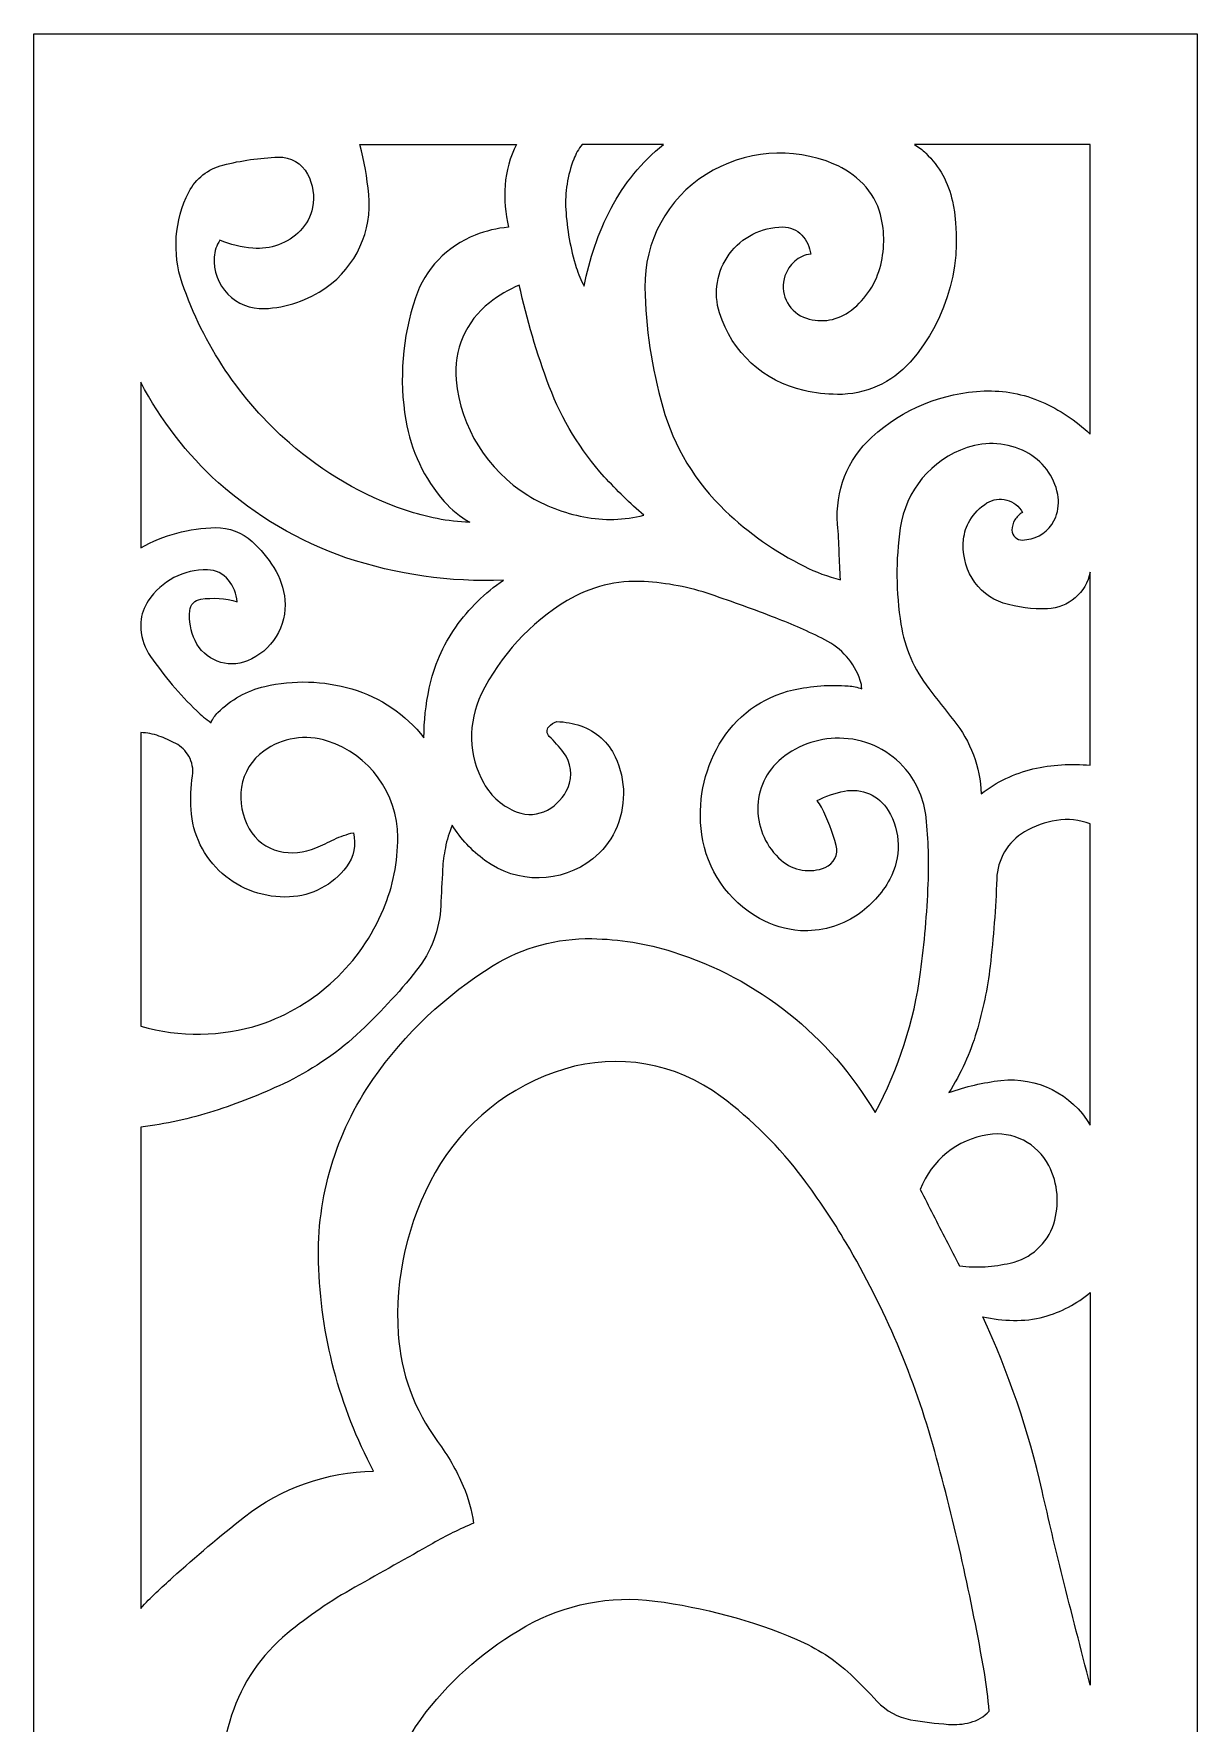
# Model space of a CAD drawing. Header units: centimetres. Extents: x 13.7 to 19.8, y -9 to 9.
# Drawn here: x 13.7 to 19.78, y 0.18 to 9 of the extents above; entities that cross this region are included whole.
import ezdxf

# ---------------------------------------------------------------- set-up
doc = ezdxf.new("R2010")
doc.units = ezdxf.units.CM
doc.header["$MEASUREMENT"] = 0
doc.layers.add('layer 1', color=7, linetype='Continuous')

msp = doc.modelspace()

# ---------------------------------------------------------------- linework, layer by layer
at = {"layer": 'layer 1', "color": 250}
for points, knots in [([(19.77558, 9.00077), (19.77558, 9.00077), (13.70278, 9.00077), (13.70278, 9.00077), (13.70278, 9.00077), (13.70278, 9.00077), (13.70278, -9.00022), (13.70278, -9.00022), (13.70278, -9.00022), (13.70278, -9.00022), (19.77558, -9.00022), (19.77558, -9.00022), (19.77558, -9.00022), (19.77558, -9.00022), (19.77558, 9.00077), (19.77558, 9.00077)], [0, 0, 0, 0, 0.2, 0.2, 0.2, 0.2, 0.4, 0.4, 0.4, 0.4, 0.6, 0.6, 0.6, 0.6, 1, 1, 1, 1]), ([(15.40551, 8.42254), (15.42757, 8.33697), (15.44289, 8.24979), (15.45146, 8.16179), (15.45146, 8.16179), (15.46984, 7.97155), (15.38475, 7.78597), (15.22881, 7.6756), (15.22881, 7.6756), (15.13412, 7.60857), (15.02202, 7.57048), (14.90613, 7.56598), (14.90613, 7.56598), (14.8347, 7.5632), (14.76554, 7.59072), (14.71565, 7.64177), (14.71565, 7.64177), (14.66581, 7.69295), (14.63998, 7.76318), (14.64461, 7.83444), (14.64461, 7.83444), (14.64576, 7.85013), (14.64873, 7.86576), (14.65354, 7.88088), (14.65354, 7.88088), (14.65828, 7.89589), (14.66526, 7.9102), (14.67422, 7.92324), (14.67422, 7.92324), (14.72887, 7.90028), (14.78668, 7.88591), (14.84578, 7.88081), (14.84578, 7.88081), (14.93799, 7.87283), (15.02884, 7.90645), (15.09361, 7.97253), (15.09361, 7.97253), (15.12619, 8.00586), (15.14837, 8.0478), (15.15744, 8.09344), (15.15744, 8.09344), (15.1693, 8.15299), (15.16035, 8.21473), (15.13203, 8.26846), (15.13203, 8.26846), (15.10222, 8.3249), (15.04269, 8.35933), (14.97882, 8.35671), (14.97882, 8.35671), (14.88146, 8.35303), (14.78466, 8.3392), (14.69005, 8.31549), (14.69005, 8.31549), (14.61302, 8.29624), (14.54814, 8.24466), (14.51199, 8.17401), (14.51199, 8.17401), (14.43676, 8.02691), (14.42433, 7.85565), (14.47763, 7.69923), (14.47763, 7.69923), (14.5877, 7.37678), (14.78035, 7.08903), (15.03677, 6.86466), (15.03677, 6.86466), (15.21441, 6.70909), (15.42054, 6.58964), (15.64376, 6.51274), (15.64376, 6.51274), (15.69778, 6.49504), (15.75284, 6.4806), (15.80865, 6.46953), (15.80865, 6.46953), (15.86449, 6.45844), (15.92114, 6.4523), (15.97808, 6.45114), (15.97808, 6.45114), (15.92802, 6.47899), (15.8831, 6.51519), (15.84547, 6.55825), (15.84547, 6.55825), (15.74028, 6.67843), (15.67065, 6.82551), (15.64436, 6.98303), (15.64436, 6.98303), (15.6087, 7.19705), (15.62606, 7.41658), (15.69496, 7.62232), (15.69496, 7.62232), (15.74525, 7.77249), (15.85975, 7.89262), (16.00734, 7.95015), (16.00734, 7.95015), (16.06275, 7.97177), (16.12112, 7.98533), (16.18038, 7.99066), (16.18038, 7.99066), (16.16397, 8.06266), (16.1582, 8.1367), (16.16316, 8.21043), (16.16316, 8.21043), (16.16809, 8.28457), (16.1885, 8.35679), (16.22305, 8.42254), (16.22305, 8.42254), (16.22305, 8.42254), (15.40553, 8.42254), (15.40553, 8.42254), (15.40553, 8.42254), (15.40553, 8.42254), (15.40551, 8.42254), (15.40551, 8.42254)], [0, 0, 0, 0, 0.0344828, 0.0344828, 0.0344828, 0.0344828, 0.0689655, 0.0689655, 0.0689655, 0.0689655, 0.1034483, 0.1034483, 0.1034483, 0.1034483, 0.137931, 0.137931, 0.137931, 0.137931, 0.1724138, 0.1724138, 0.1724138, 0.1724138, 0.2068966, 0.2068966, 0.2068966, 0.2068966, 0.2413793, 0.2413793, 0.2413793, 0.2413793, 0.2758621, 0.2758621, 0.2758621, 0.2758621, 0.3103448, 0.3103448, 0.3103448, 0.3103448, 0.3448276, 0.3448276, 0.3448276, 0.3448276, 0.3793103, 0.3793103, 0.3793103, 0.3793103, 0.4137931, 0.4137931, 0.4137931, 0.4137931, 0.4482759, 0.4482759, 0.4482759, 0.4482759, 0.4827586, 0.4827586, 0.4827586, 0.4827586, 0.5172414, 0.5172414, 0.5172414, 0.5172414, 0.5517241, 0.5517241, 0.5517241, 0.5517241, 0.5862069, 0.5862069, 0.5862069, 0.5862069, 0.6206897, 0.6206897, 0.6206897, 0.6206897, 0.6551724, 0.6551724, 0.6551724, 0.6551724, 0.6896552, 0.6896552, 0.6896552, 0.6896552, 0.7241379, 0.7241379, 0.7241379, 0.7241379, 0.7586207, 0.7586207, 0.7586207, 0.7586207, 0.7931034, 0.7931034, 0.7931034, 0.7931034, 0.8275862, 0.8275862, 0.8275862, 0.8275862, 0.862069, 0.862069, 0.862069, 0.862069, 0.8965517, 0.8965517, 0.8965517, 0.8965517, 0.9310345, 0.9310345, 0.9310345, 0.9310345, 1, 1, 1, 1]), ([(16.56434, 8.42254), (16.56434, 8.42254), (16.98898, 8.42254), (16.98898, 8.42254), (16.98898, 8.42254), (16.87608, 8.33145), (16.78306, 8.21813), (16.71586, 8.08958), (16.71586, 8.08958), (16.64893, 7.96163), (16.60183, 7.82434), (16.57617, 7.68227), (16.57617, 7.68227), (16.55912, 7.71373), (16.54521, 7.7468), (16.53446, 7.78096), (16.53446, 7.78096), (16.50386, 7.8789), (16.48549, 7.98033), (16.4797, 8.08278), (16.4797, 8.08278), (16.47467, 8.1724), (16.48874, 8.26202), (16.52098, 8.34573), (16.52098, 8.34573), (16.53154, 8.37337), (16.54611, 8.39928), (16.56434, 8.42254)], [0, 0, 0, 0, 0.125, 0.125, 0.125, 0.125, 0.25, 0.25, 0.25, 0.25, 0.375, 0.375, 0.375, 0.375, 0.5, 0.5, 0.5, 0.5, 0.625, 0.625, 0.625, 0.625, 0.75, 0.75, 0.75, 0.75, 1, 1, 1, 1]), ([(19.21731, 6.91105), (19.14282, 6.98143), (19.05683, 7.03834), (18.96302, 7.07942), (18.96302, 7.07942), (18.86868, 7.12069), (18.76631, 7.13998), (18.66345, 7.13593), (18.66345, 7.13593), (18.44579, 7.12725), (18.23837, 7.04207), (18.07747, 6.89526), (18.07747, 6.89526), (17.95054, 6.77949), (17.88439, 6.61153), (17.89854, 6.4402), (17.89854, 6.4402), (17.9025, 6.392), (17.90529, 6.34369), (17.90669, 6.29538), (17.90669, 6.29538), (17.90829, 6.24714), (17.91059, 6.19883), (17.9138, 6.15054), (17.9138, 6.15054), (17.84789, 6.16646), (17.78399, 6.18999), (17.72352, 6.22049), (17.72352, 6.22049), (17.57268, 6.29646), (17.43379, 6.39435), (17.31162, 6.51092), (17.31162, 6.51092), (17.15648, 6.65878), (17.04384, 6.84574), (16.98554, 7.05191), (16.98554, 7.05191), (16.92794, 7.25538), (16.89687, 7.46548), (16.89305, 7.67684), (16.89305, 7.67684), (16.88871, 7.91555), (17.00972, 8.13924), (17.21165, 8.26643), (17.21165, 8.26643), (17.41204, 8.39249), (17.66157, 8.41266), (17.8796, 8.32075), (17.8796, 8.32075), (17.9363, 8.29583), (17.9879, 8.26056), (18.03147, 8.21672), (18.03147, 8.21672), (18.07554, 8.1724), (18.10706, 8.11711), (18.12252, 8.05664), (18.12252, 8.05664), (18.14617, 7.96442), (18.14483, 7.86759), (18.11877, 7.77611), (18.11877, 7.77611), (18.09233, 7.6835), (18.03489, 7.60277), (17.956, 7.54757), (17.956, 7.54757), (17.88716, 7.4994), (17.79846, 7.48958), (17.7208, 7.52159), (17.7208, 7.52159), (17.63631, 7.55623), (17.59372, 7.6511), (17.62362, 7.73732), (17.62362, 7.73732), (17.63416, 7.76637), (17.65164, 7.79253), (17.67456, 7.81322), (17.67456, 7.81322), (17.69762, 7.83424), (17.72686, 7.8473), (17.75792, 7.85065), (17.75792, 7.85065), (17.75359, 7.88771), (17.73745, 7.92233), (17.71184, 7.94937), (17.71184, 7.94937), (17.68576, 7.97682), (17.6496, 7.99238), (17.61173, 7.99231), (17.61173, 7.99231), (17.50167, 7.992), (17.39836, 7.93941), (17.33336, 7.85053), (17.33336, 7.85053), (17.2684, 7.7619), (17.24923, 7.64826), (17.28208, 7.54324), (17.28208, 7.54324), (17.34597, 7.33892), (17.51411, 7.18439), (17.72319, 7.13818), (17.72319, 7.13818), (17.78042, 7.12548), (17.83879, 7.11866), (17.89742, 7.11791), (17.89742, 7.11791), (18.04245, 7.11596), (18.181, 7.17749), (18.27676, 7.28632), (18.27676, 7.28632), (18.47877, 7.51603), (18.56066, 7.82721), (18.49783, 8.12659), (18.49783, 8.12659), (18.4777, 8.22217), (18.42946, 8.30949), (18.35915, 8.37727), (18.35915, 8.37727), (18.34109, 8.39467), (18.32101, 8.40983), (18.29938, 8.42254), (18.29938, 8.42254), (18.29938, 8.42254), (19.21731, 8.42254), (19.21731, 8.42254), (19.21731, 8.42254), (19.21731, 8.42254), (19.21731, 6.91105), (19.21731, 6.91105)], [0, 0, 0, 0, 0.030303, 0.030303, 0.030303, 0.030303, 0.0606061, 0.0606061, 0.0606061, 0.0606061, 0.0909091, 0.0909091, 0.0909091, 0.0909091, 0.1212121, 0.1212121, 0.1212121, 0.1212121, 0.1515152, 0.1515152, 0.1515152, 0.1515152, 0.1818182, 0.1818182, 0.1818182, 0.1818182, 0.2121212, 0.2121212, 0.2121212, 0.2121212, 0.2424242, 0.2424242, 0.2424242, 0.2424242, 0.2727273, 0.2727273, 0.2727273, 0.2727273, 0.3030303, 0.3030303, 0.3030303, 0.3030303, 0.3333333, 0.3333333, 0.3333333, 0.3333333, 0.3636364, 0.3636364, 0.3636364, 0.3636364, 0.3939394, 0.3939394, 0.3939394, 0.3939394, 0.4242424, 0.4242424, 0.4242424, 0.4242424, 0.4545455, 0.4545455, 0.4545455, 0.4545455, 0.4848485, 0.4848485, 0.4848485, 0.4848485, 0.5151515, 0.5151515, 0.5151515, 0.5151515, 0.5454545, 0.5454545, 0.5454545, 0.5454545, 0.5757576, 0.5757576, 0.5757576, 0.5757576, 0.6060606, 0.6060606, 0.6060606, 0.6060606, 0.6363636, 0.6363636, 0.6363636, 0.6363636, 0.6666667, 0.6666667, 0.6666667, 0.6666667, 0.6969697, 0.6969697, 0.6969697, 0.6969697, 0.7272727, 0.7272727, 0.7272727, 0.7272727, 0.7575758, 0.7575758, 0.7575758, 0.7575758, 0.7878788, 0.7878788, 0.7878788, 0.7878788, 0.8181818, 0.8181818, 0.8181818, 0.8181818, 0.8484848, 0.8484848, 0.8484848, 0.8484848, 0.8787879, 0.8787879, 0.8787879, 0.8787879, 0.9090909, 0.9090909, 0.9090909, 0.9090909, 0.9393939, 0.9393939, 0.9393939, 0.9393939, 1, 1, 1, 1]), ([(16.23667, 7.68859), (16.27593, 7.50867), (16.32831, 7.33188), (16.39345, 7.15959), (16.39345, 7.15959), (16.45904, 6.98603), (16.55646, 6.82627), (16.6807, 6.68845), (16.6807, 6.68845), (16.74526, 6.61701), (16.81433, 6.54968), (16.88756, 6.48714), (16.88756, 6.48714), (16.78488, 6.46139), (16.67774, 6.45844), (16.57376, 6.47857), (16.57376, 6.47857), (16.47019, 6.49861), (16.37098, 6.53688), (16.2809, 6.59163), (16.2809, 6.59163), (16.06901, 6.7227), (15.93069, 6.94577), (15.9072, 7.19381), (15.9072, 7.19381), (15.89257, 7.34894), (15.95819, 7.501), (16.08098, 7.59683), (16.08098, 7.59683), (16.12869, 7.63404), (16.18103, 7.66493), (16.23667, 7.68859), (16.23667, 7.68859), (16.23667, 7.68859), (16.23667, 7.68859), (16.23667, 7.68859)], [0, 0, 0, 0, 0.1, 0.1, 0.1, 0.1, 0.2, 0.2, 0.2, 0.2, 0.3, 0.3, 0.3, 0.3, 0.4, 0.4, 0.4, 0.4, 0.5, 0.5, 0.5, 0.5, 0.6, 0.6, 0.6, 0.6, 0.7, 0.7, 0.7, 0.7, 0.8, 0.8, 0.8, 0.8, 1, 1, 1, 1]), ([(14.26114, 7.1812), (14.36422, 6.98373), (14.50158, 6.80608), (14.66686, 6.65667), (14.66686, 6.65667), (14.86077, 6.48359), (15.08691, 6.35057), (15.33239, 6.26523), (15.33239, 6.26523), (15.59705, 6.17664), (15.87551, 6.13683), (16.15441, 6.14777), (16.15441, 6.14777), (16.05737, 6.08207), (15.97313, 5.99926), (15.90587, 5.90328), (15.90587, 5.90328), (15.83845, 5.8072), (15.79114, 5.69852), (15.7668, 5.58362), (15.7668, 5.58362), (15.74879, 5.49881), (15.73963, 5.41244), (15.73951, 5.32578), (15.73951, 5.32578), (15.64338, 5.44773), (15.51181, 5.53669), (15.36293, 5.58034), (15.36293, 5.58034), (15.21507, 5.62367), (15.0586, 5.6282), (14.90845, 5.5934), (14.90845, 5.5934), (14.81568, 5.57191), (14.73088, 5.52461), (14.66387, 5.457), (14.66387, 5.457), (14.64871, 5.44166), (14.63648, 5.42379), (14.62777, 5.40405), (14.62777, 5.40405), (14.60139, 5.42268), (14.57648, 5.4432), (14.55331, 5.46565), (14.55331, 5.46565), (14.46393, 5.5524), (14.38325, 5.6476), (14.31228, 5.74984), (14.31228, 5.74984), (14.28312, 5.79179), (14.26554, 5.8406), (14.26114, 5.89147), (14.26114, 5.89147), (14.26114, 5.89147), (14.26114, 5.92856), (14.26114, 5.92856), (14.26114, 5.92856), (14.26476, 5.96857), (14.27826, 6.00712), (14.30041, 6.04061), (14.30041, 6.04061), (14.36857, 6.14416), (14.48551, 6.20527), (14.60944, 6.20221), (14.60944, 6.20221), (14.65196, 6.20114), (14.69189, 6.18148), (14.71859, 6.14848), (14.71859, 6.14848), (14.74465, 6.11627), (14.76049, 6.07702), (14.76414, 6.0357), (14.76414, 6.0357), (14.70243, 6.05349), (14.63764, 6.05797), (14.57406, 6.0488), (14.57406, 6.0488), (14.54352, 6.04437), (14.51988, 6.01972), (14.51703, 5.98891), (14.51703, 5.98891), (14.51188, 5.93522), (14.52145, 5.88122), (14.54462, 5.83253), (14.54462, 5.83253), (14.59327, 5.73029), (14.71298, 5.68381), (14.81781, 5.7267), (14.81781, 5.7267), (14.87992, 5.75204), (14.93251, 5.79649), (14.9679, 5.85359), (14.9679, 5.85359), (15.00339, 5.91071), (15.01926, 5.97783), (15.01334, 6.04474), (15.01334, 6.04474), (15.008, 6.10476), (14.98836, 6.16253), (14.95614, 6.21344), (14.95614, 6.21344), (14.92426, 6.26381), (14.8858, 6.30968), (14.84189, 6.34992), (14.84189, 6.34992), (14.79001, 6.39737), (14.72212, 6.4233), (14.65179, 6.42239), (14.65179, 6.42239), (14.51471, 6.42065), (14.38037, 6.38431), (14.26114, 6.31658), (14.26114, 6.31658), (14.26114, 6.31658), (14.26114, 7.18114), (14.26114, 7.18114), (14.26114, 7.18114), (14.26114, 7.18114), (14.26114, 7.1812), (14.26114, 7.1812)], [0, 0, 0, 0, 0.0322581, 0.0322581, 0.0322581, 0.0322581, 0.0645161, 0.0645161, 0.0645161, 0.0645161, 0.0967742, 0.0967742, 0.0967742, 0.0967742, 0.1290323, 0.1290323, 0.1290323, 0.1290323, 0.1612903, 0.1612903, 0.1612903, 0.1612903, 0.1935484, 0.1935484, 0.1935484, 0.1935484, 0.2258065, 0.2258065, 0.2258065, 0.2258065, 0.2580645, 0.2580645, 0.2580645, 0.2580645, 0.2903226, 0.2903226, 0.2903226, 0.2903226, 0.3225806, 0.3225806, 0.3225806, 0.3225806, 0.3548387, 0.3548387, 0.3548387, 0.3548387, 0.3870968, 0.3870968, 0.3870968, 0.3870968, 0.4193548, 0.4193548, 0.4193548, 0.4193548, 0.4516129, 0.4516129, 0.4516129, 0.4516129, 0.483871, 0.483871, 0.483871, 0.483871, 0.516129, 0.516129, 0.516129, 0.516129, 0.5483871, 0.5483871, 0.5483871, 0.5483871, 0.5806452, 0.5806452, 0.5806452, 0.5806452, 0.6129032, 0.6129032, 0.6129032, 0.6129032, 0.6451613, 0.6451613, 0.6451613, 0.6451613, 0.6774194, 0.6774194, 0.6774194, 0.6774194, 0.7096774, 0.7096774, 0.7096774, 0.7096774, 0.7419355, 0.7419355, 0.7419355, 0.7419355, 0.7741935, 0.7741935, 0.7741935, 0.7741935, 0.8064516, 0.8064516, 0.8064516, 0.8064516, 0.8387097, 0.8387097, 0.8387097, 0.8387097, 0.8709677, 0.8709677, 0.8709677, 0.8709677, 0.9032258, 0.9032258, 0.9032258, 0.9032258, 0.9354839, 0.9354839, 0.9354839, 0.9354839, 1, 1, 1, 1]), ([(19.21731, 6.1898), (19.21731, 6.1898), (19.21731, 5.18165), (19.21731, 5.18165), (19.21731, 5.18165), (19.11719, 5.19172), (19.0162, 5.18515), (18.91839, 5.16226), (18.91839, 5.16226), (18.81997, 5.13922), (18.72779, 5.09521), (18.64801, 5.03311), (18.64801, 5.03311), (18.64242, 5.17278), (18.59241, 5.30691), (18.50515, 5.41611), (18.50515, 5.41611), (18.46098, 5.47138), (18.41734, 5.52689), (18.37405, 5.58285), (18.37405, 5.58285), (18.29846, 5.68048), (18.24857, 5.79558), (18.22925, 5.91759), (18.22925, 5.91759), (18.20268, 6.08405), (18.20138, 6.25374), (18.22538, 6.42065), (18.22538, 6.42065), (18.25337, 6.61523), (18.38863, 6.7776), (18.57492, 6.84058), (18.57492, 6.84058), (18.67578, 6.8746), (18.7862, 6.86643), (18.8811, 6.81793), (18.8811, 6.81793), (18.96767, 6.77357), (19.02915, 6.69168), (19.04733, 6.5961), (19.04733, 6.5961), (19.05493, 6.5564), (19.0513, 6.51535), (19.03701, 6.47748), (19.03701, 6.47748), (19.01517, 6.42128), (18.96728, 6.37916), (18.90878, 6.36452), (18.90878, 6.36452), (18.89383, 6.36081), (18.8786, 6.35856), (18.86324, 6.35765), (18.86324, 6.35765), (18.84911, 6.35698), (18.8352, 6.36209), (18.82483, 6.37189), (18.82483, 6.37189), (18.81454, 6.38166), (18.80862, 6.39534), (18.80859, 6.40951), (18.80859, 6.40951), (18.80856, 6.42833), (18.8139, 6.44682), (18.82403, 6.46269), (18.82403, 6.46269), (18.83402, 6.47846), (18.84727, 6.49184), (18.86296, 6.50197), (18.86296, 6.50197), (18.84583, 6.53388), (18.81626, 6.55736), (18.78129, 6.56662), (18.78129, 6.56662), (18.7462, 6.57595), (18.70904, 6.57047), (18.67831, 6.55122), (18.67831, 6.55122), (18.6414, 6.5282), (18.61048, 6.49653), (18.58825, 6.45919), (18.58825, 6.45919), (18.57056, 6.42948), (18.55958, 6.39629), (18.55599, 6.36187), (18.55599, 6.36187), (18.54859, 6.29107), (18.56407, 6.21984), (18.60025, 6.15847), (18.60025, 6.15847), (18.63665, 6.09662), (18.69472, 6.05048), (18.76324, 6.02891), (18.76324, 6.02891), (18.83765, 6.00557), (18.91558, 5.99534), (18.99349, 5.99874), (18.99349, 5.99874), (19.10315, 6.00365), (19.19534, 6.08232), (19.21731, 6.18982), (19.21731, 6.18982), (19.21731, 6.18982), (19.21731, 6.1898), (19.21731, 6.1898)], [0, 0, 0, 0, 0.037037, 0.037037, 0.037037, 0.037037, 0.0740741, 0.0740741, 0.0740741, 0.0740741, 0.1111111, 0.1111111, 0.1111111, 0.1111111, 0.1481481, 0.1481481, 0.1481481, 0.1481481, 0.1851852, 0.1851852, 0.1851852, 0.1851852, 0.2222222, 0.2222222, 0.2222222, 0.2222222, 0.2592593, 0.2592593, 0.2592593, 0.2592593, 0.2962963, 0.2962963, 0.2962963, 0.2962963, 0.3333333, 0.3333333, 0.3333333, 0.3333333, 0.3703704, 0.3703704, 0.3703704, 0.3703704, 0.4074074, 0.4074074, 0.4074074, 0.4074074, 0.4444444, 0.4444444, 0.4444444, 0.4444444, 0.4814815, 0.4814815, 0.4814815, 0.4814815, 0.5185185, 0.5185185, 0.5185185, 0.5185185, 0.5555556, 0.5555556, 0.5555556, 0.5555556, 0.5925926, 0.5925926, 0.5925926, 0.5925926, 0.6296296, 0.6296296, 0.6296296, 0.6296296, 0.6666667, 0.6666667, 0.6666667, 0.6666667, 0.7037037, 0.7037037, 0.7037037, 0.7037037, 0.7407407, 0.7407407, 0.7407407, 0.7407407, 0.7777778, 0.7777778, 0.7777778, 0.7777778, 0.8148148, 0.8148148, 0.8148148, 0.8148148, 0.8518519, 0.8518519, 0.8518519, 0.8518519, 0.8888889, 0.8888889, 0.8888889, 0.8888889, 0.9259259, 0.9259259, 0.9259259, 0.9259259, 1, 1, 1, 1]), ([(14.26114, 0.77961), (14.26114, 0.77961), (14.26114, 3.29252), (14.26114, 3.29252), (14.26114, 3.29252), (14.39062, 3.30829), (14.5184, 3.33623), (14.64265, 3.37594), (14.64265, 3.37594), (14.76673, 3.4158), (14.88815, 3.46352), (15.00613, 3.51899), (15.00613, 3.51899), (15.14565, 3.58447), (15.27439, 3.67081), (15.38797, 3.77501), (15.38797, 3.77501), (15.50109, 3.87876), (15.60589, 3.99133), (15.70129, 4.11161), (15.70129, 4.11161), (15.77737, 4.20759), (15.82141, 4.32503), (15.82713, 4.4474), (15.82713, 4.4474), (15.83008, 4.51109), (15.83326, 4.57479), (15.83667, 4.63844), (15.83667, 4.63844), (15.83871, 4.67622), (15.84347, 4.7139), (15.85099, 4.75112), (15.85099, 4.75112), (15.85924, 4.79139), (15.87117, 4.83093), (15.88664, 4.86903), (15.88664, 4.86903), (15.93172, 4.79789), (15.9895, 4.7356), (16.05716, 4.68517), (16.05716, 4.68517), (16.22538, 4.55994), (16.4565, 4.5632), (16.62097, 4.69338), (16.62097, 4.69338), (16.6705, 4.73259), (16.71028, 4.7826), (16.73727, 4.83966), (16.73727, 4.83966), (16.79496, 4.96193), (16.79529, 5.10331), (16.73794, 5.22571), (16.73794, 5.22571), (16.70233, 5.30179), (16.63745, 5.36007), (16.55807, 5.38746), (16.55807, 5.38746), (16.51792, 5.40125), (16.47589, 5.40872), (16.43347, 5.40959), (16.43347, 5.40959), (16.41683, 5.40513), (16.40196, 5.39581), (16.39086, 5.38272), (16.39086, 5.38272), (16.37827, 5.36791), (16.37926, 5.34594), (16.3933, 5.3324), (16.3933, 5.3324), (16.42016, 5.30646), (16.44499, 5.27855), (16.46762, 5.24893), (16.46762, 5.24893), (16.50771, 5.19635), (16.51676, 5.12624), (16.49133, 5.06518), (16.49133, 5.06518), (16.46977, 5.01527), (16.43213, 4.97397), (16.38428, 4.94814), (16.38428, 4.94814), (16.33561, 4.92163), (16.27781, 4.91772), (16.22607, 4.93723), (16.22607, 4.93723), (16.15207, 4.9653), (16.09023, 5.01843), (16.05161, 5.0875), (16.05161, 5.0875), (15.9714, 5.23101), (15.96668, 5.40487), (16.03867, 5.55265), (16.03867, 5.55265), (16.13755, 5.75543), (16.29331, 5.92524), (16.48674, 6.04138), (16.48674, 6.04138), (16.60759, 6.11399), (16.74756, 6.14857), (16.8883, 6.14075), (16.8883, 6.14075), (17.0077, 6.1341), (17.12554, 6.1112), (17.23868, 6.07281), (17.23868, 6.07281), (17.35131, 6.03459), (17.46325, 5.99399), (17.57421, 5.95118), (17.57421, 5.95118), (17.66192, 5.91726), (17.74796, 5.87931), (17.83204, 5.83716), (17.83204, 5.83716), (17.9193, 5.79352), (17.98581, 5.71708), (18.01712, 5.62462), (18.01712, 5.62462), (18.02177, 5.61071), (18.02428, 5.59607), (18.02438, 5.58131), (18.02438, 5.58131), (18.00185, 5.58924), (17.97832, 5.5942), (17.95447, 5.59607), (17.95447, 5.59607), (17.8584, 5.60352), (17.76168, 5.59653), (17.66763, 5.57537), (17.66763, 5.57537), (17.50481, 5.5388), (17.36479, 5.43602), (17.28105, 5.29173), (17.28105, 5.29173), (17.19849, 5.14956), (17.16628, 4.98379), (17.18946, 4.8211), (17.18946, 4.8211), (17.2159, 4.63579), (17.327, 4.47357), (17.49025, 4.38203), (17.49025, 4.38203), (17.55595, 4.34515), (17.6289, 4.32339), (17.70404, 4.3181), (17.70404, 4.3181), (17.80892, 4.31214), (17.91284, 4.34069), (17.99999, 4.39941), (17.99999, 4.39941), (18.07123, 4.44739), (18.12977, 4.51173), (18.17091, 4.58706), (18.17091, 4.58706), (18.23223, 4.69968), (18.22927, 4.83621), (18.16283, 4.94589), (18.16283, 4.94589), (18.11534, 5.02437), (18.02391, 5.06454), (17.93403, 5.04639), (17.93403, 5.04639), (17.88439, 5.03636), (17.83636, 5.01981), (17.79107, 4.99725), (17.79107, 4.99725), (17.79988, 4.98684), (17.80753, 4.97546), (17.81387, 4.96334), (17.81387, 4.96334), (17.84714, 4.89984), (17.8731, 4.83272), (17.89106, 4.76332), (17.89106, 4.76332), (17.90342, 4.71609), (17.87881, 4.66679), (17.83353, 4.64816), (17.83353, 4.64816), (17.75627, 4.61631), (17.66753, 4.63087), (17.60449, 4.68588), (17.60449, 4.68588), (17.52752, 4.75291), (17.48289, 4.84966), (17.48176, 4.95177), (17.48176, 4.95177), (17.48069, 5.05445), (17.52631, 5.15213), (17.60579, 5.21707), (17.60579, 5.21707), (17.69692, 5.29151), (17.81288, 5.32909), (17.9304, 5.32229), (17.9304, 5.32229), (18.0564, 5.31492), (18.1739, 5.25609), (18.25541, 5.15978), (18.25541, 5.15978), (18.31467, 5.08817), (18.35134, 5.0006), (18.36094, 4.90816), (18.36094, 4.90816), (18.37285, 4.79317), (18.37634, 4.67745), (18.37151, 4.56191), (18.37151, 4.56191), (18.36511, 4.40786), (18.35168, 4.2542), (18.33145, 4.10133), (18.33145, 4.10133), (18.29754, 3.84459), (18.21704, 3.59602), (18.094, 3.36811), (18.094, 3.36811), (17.85811, 3.76935), (17.48188, 4.06863), (17.03782, 4.20804), (17.03782, 4.20804), (16.90083, 4.25101), (16.75849, 4.27407), (16.61495, 4.27646), (16.61495, 4.27646), (16.43385, 4.27949), (16.25575, 4.23082), (16.10145, 4.13594), (16.10145, 4.13594), (15.85312, 3.9833), (15.63928, 3.78091), (15.47317, 3.54149), (15.47317, 3.54149), (15.27898, 3.2616), (15.17939, 2.92717), (15.18893, 2.58663), (15.18893, 2.58663), (15.19963, 2.20551), (15.298, 1.83224), (15.47654, 1.49538), (15.47654, 1.49538), (15.23199, 1.49223), (14.99543, 1.40891), (14.803, 1.25813), (14.803, 1.25813), (14.67378, 1.1568), (14.54831, 1.05097), (14.42672, 0.94071), (14.42672, 0.94071), (14.39825, 0.91482), (14.36988, 0.88867), (14.3418, 0.86235), (14.3418, 0.86235), (14.31365, 0.83605), (14.28676, 0.80843), (14.26114, 0.77961)], [0, 0, 0, 0, 0.015625, 0.015625, 0.015625, 0.015625, 0.03125, 0.03125, 0.03125, 0.03125, 0.046875, 0.046875, 0.046875, 0.046875, 0.0625, 0.0625, 0.0625, 0.0625, 0.078125, 0.078125, 0.078125, 0.078125, 0.09375, 0.09375, 0.09375, 0.09375, 0.109375, 0.109375, 0.109375, 0.109375, 0.125, 0.125, 0.125, 0.125, 0.140625, 0.140625, 0.140625, 0.140625, 0.15625, 0.15625, 0.15625, 0.15625, 0.171875, 0.171875, 0.171875, 0.171875, 0.1875, 0.1875, 0.1875, 0.1875, 0.203125, 0.203125, 0.203125, 0.203125, 0.21875, 0.21875, 0.21875, 0.21875, 0.234375, 0.234375, 0.234375, 0.234375, 0.25, 0.25, 0.25, 0.25, 0.265625, 0.265625, 0.265625, 0.265625, 0.28125, 0.28125, 0.28125, 0.28125, 0.296875, 0.296875, 0.296875, 0.296875, 0.3125, 0.3125, 0.3125, 0.3125, 0.328125, 0.328125, 0.328125, 0.328125, 0.34375, 0.34375, 0.34375, 0.34375, 0.359375, 0.359375, 0.359375, 0.359375, 0.375, 0.375, 0.375, 0.375, 0.390625, 0.390625, 0.390625, 0.390625, 0.40625, 0.40625, 0.40625, 0.40625, 0.421875, 0.421875, 0.421875, 0.421875, 0.4375, 0.4375, 0.4375, 0.4375, 0.453125, 0.453125, 0.453125, 0.453125, 0.46875, 0.46875, 0.46875, 0.46875, 0.484375, 0.484375, 0.484375, 0.484375, 0.5, 0.5, 0.5, 0.5, 0.515625, 0.515625, 0.515625, 0.515625, 0.53125, 0.53125, 0.53125, 0.53125, 0.546875, 0.546875, 0.546875, 0.546875, 0.5625, 0.5625, 0.5625, 0.5625, 0.578125, 0.578125, 0.578125, 0.578125, 0.59375, 0.59375, 0.59375, 0.59375, 0.609375, 0.609375, 0.609375, 0.609375, 0.625, 0.625, 0.625, 0.625, 0.640625, 0.640625, 0.640625, 0.640625, 0.65625, 0.65625, 0.65625, 0.65625, 0.671875, 0.671875, 0.671875, 0.671875, 0.6875, 0.6875, 0.6875, 0.6875, 0.703125, 0.703125, 0.703125, 0.703125, 0.71875, 0.71875, 0.71875, 0.71875, 0.734375, 0.734375, 0.734375, 0.734375, 0.75, 0.75, 0.75, 0.75, 0.765625, 0.765625, 0.765625, 0.765625, 0.78125, 0.78125, 0.78125, 0.78125, 0.796875, 0.796875, 0.796875, 0.796875, 0.8125, 0.8125, 0.8125, 0.8125, 0.828125, 0.828125, 0.828125, 0.828125, 0.84375, 0.84375, 0.84375, 0.84375, 0.859375, 0.859375, 0.859375, 0.859375, 0.875, 0.875, 0.875, 0.875, 0.890625, 0.890625, 0.890625, 0.890625, 0.90625, 0.90625, 0.90625, 0.90625, 0.921875, 0.921875, 0.921875, 0.921875, 0.9375, 0.9375, 0.9375, 0.9375, 0.953125, 0.953125, 0.953125, 0.953125, 0.96875, 0.96875, 0.96875, 0.96875, 1, 1, 1, 1]), ([(14.26114, 3.81875), (14.26114, 3.81875), (14.26114, 5.35238), (14.26114, 5.35238), (14.26114, 5.35238), (14.29338, 5.35168), (14.32533, 5.34557), (14.3556, 5.3345), (14.3556, 5.3345), (14.38561, 5.32342), (14.41503, 5.31035), (14.44333, 5.29537), (14.44333, 5.29537), (14.47219, 5.28008), (14.49603, 5.25696), (14.51219, 5.22866), (14.51219, 5.22866), (14.52962, 5.19776), (14.53635, 5.16188), (14.5313, 5.12673), (14.5313, 5.12673), (14.52299, 5.06824), (14.52052, 5.00908), (14.52392, 4.9501), (14.52392, 4.9501), (14.53126, 4.82151), (14.58999, 4.70136), (14.68691, 4.61657), (14.68691, 4.61657), (14.78363, 4.53216), (14.90907, 4.48824), (15.03731, 4.49414), (15.03731, 4.49414), (15.15487, 4.49956), (15.26391, 4.55703), (15.33476, 4.65105), (15.33476, 4.65105), (15.37323, 4.70211), (15.38665, 4.76767), (15.37123, 4.82975), (15.37123, 4.82975), (15.33669, 4.82178), (15.30313, 4.81008), (15.27123, 4.79484), (15.27123, 4.79484), (15.23933, 4.77965), (15.20728, 4.76483), (15.17505, 4.75059), (15.17505, 4.75059), (15.1144, 4.72372), (15.04658, 4.71766), (14.98227, 4.73329), (14.98227, 4.73329), (14.91691, 4.74923), (14.86099, 4.79119), (14.82751, 4.84951), (14.82751, 4.84951), (14.78965, 4.9153), (14.7754, 4.99208), (14.78706, 5.06709), (14.78706, 5.06709), (14.79882, 5.14286), (14.84051, 5.21087), (14.90286, 5.25566), (14.90286, 5.25566), (14.99909, 5.32522), (15.12279, 5.34467), (15.23582, 5.30827), (15.23582, 5.30827), (15.45398, 5.23807), (15.60213, 5.03498), (15.60269, 4.80576), (15.60269, 4.80576), (15.60288, 4.67705), (15.57763, 4.54947), (15.52812, 4.43068), (15.52812, 4.43068), (15.41011, 4.14655), (15.17528, 3.92689), (14.88402, 3.82789), (14.88402, 3.82789), (14.68174, 3.76441), (14.46522, 3.76122), (14.26114, 3.81875), (14.26114, 3.81875), (14.26114, 3.81875), (14.26114, 3.81875), (14.26114, 3.81875)], [0, 0, 0, 0, 0.0434783, 0.0434783, 0.0434783, 0.0434783, 0.0869565, 0.0869565, 0.0869565, 0.0869565, 0.1304348, 0.1304348, 0.1304348, 0.1304348, 0.173913, 0.173913, 0.173913, 0.173913, 0.2173913, 0.2173913, 0.2173913, 0.2173913, 0.2608696, 0.2608696, 0.2608696, 0.2608696, 0.3043478, 0.3043478, 0.3043478, 0.3043478, 0.3478261, 0.3478261, 0.3478261, 0.3478261, 0.3913043, 0.3913043, 0.3913043, 0.3913043, 0.4347826, 0.4347826, 0.4347826, 0.4347826, 0.4782609, 0.4782609, 0.4782609, 0.4782609, 0.5217391, 0.5217391, 0.5217391, 0.5217391, 0.5652174, 0.5652174, 0.5652174, 0.5652174, 0.6086957, 0.6086957, 0.6086957, 0.6086957, 0.6521739, 0.6521739, 0.6521739, 0.6521739, 0.6956522, 0.6956522, 0.6956522, 0.6956522, 0.7391304, 0.7391304, 0.7391304, 0.7391304, 0.7826087, 0.7826087, 0.7826087, 0.7826087, 0.826087, 0.826087, 0.826087, 0.826087, 0.8695652, 0.8695652, 0.8695652, 0.8695652, 0.9130435, 0.9130435, 0.9130435, 0.9130435, 1, 1, 1, 1]), ([(19.21731, 4.87536), (19.21731, 4.87536), (19.21731, 3.30348), (19.21731, 3.30348), (19.21731, 3.30348), (19.12111, 3.466), (18.9389, 3.55698), (18.7513, 3.536), (18.7513, 3.536), (18.65842, 3.52564), (18.56718, 3.50434), (18.47938, 3.47254), (18.47938, 3.47254), (18.54183, 3.57133), (18.59051, 3.67827), (18.62382, 3.79033), (18.62382, 3.79033), (18.65708, 3.90206), (18.6808, 4.01639), (18.69453, 4.13218), (18.69453, 4.13218), (18.71247, 4.28361), (18.72404, 4.43581), (18.72892, 4.58821), (18.72892, 4.58821), (18.73224, 4.68966), (18.78723, 4.78236), (18.87463, 4.83388), (18.87463, 4.83388), (18.92585, 4.86415), (18.98239, 4.88447), (19.04115, 4.89395), (19.04115, 4.89395), (19.10048, 4.90346), (19.16124, 4.89706), (19.21731, 4.87536), (19.21731, 4.87536), (19.21731, 4.87536), (19.21731, 4.87536), (19.21731, 4.87536)], [0, 0, 0, 0, 0.0909091, 0.0909091, 0.0909091, 0.0909091, 0.1818182, 0.1818182, 0.1818182, 0.1818182, 0.2727273, 0.2727273, 0.2727273, 0.2727273, 0.3636364, 0.3636364, 0.3636364, 0.3636364, 0.4545455, 0.4545455, 0.4545455, 0.4545455, 0.5454545, 0.5454545, 0.5454545, 0.5454545, 0.6363636, 0.6363636, 0.6363636, 0.6363636, 0.7272727, 0.7272727, 0.7272727, 0.7272727, 0.8181818, 0.8181818, 0.8181818, 0.8181818, 1, 1, 1, 1]), ([(15.74822, -1.35206), (15.66314, -1.33401), (15.5806, -1.30587), (15.50214, -1.26842), (15.50214, -1.26842), (15.30021, -1.17191), (15.11766, -1.0392), (14.96355, -0.87697), (14.96355, -0.87697), (14.74807, -0.65013), (14.64448, -0.3389), (14.68078, -0.0281), (14.68078, -0.0281), (14.69073, 0.05691), (14.70904, 0.14074), (14.73548, 0.2222), (14.73548, 0.2222), (14.78969, 0.38893), (14.89033, 0.53684), (15.0256, 0.64845), (15.0256, 0.64845), (15.13594, 0.73941), (15.25421, 0.82038), (15.37903, 0.89033), (15.37903, 0.89033), (15.51468, 0.96636), (15.65013, 1.04269), (15.7855, 1.11935), (15.7855, 1.11935), (15.8546, 1.1585), (15.92579, 1.19392), (15.99873, 1.22532), (15.99873, 1.22532), (15.98869, 1.29172), (15.97041, 1.35647), (15.94442, 1.41831), (15.94442, 1.41831), (15.90909, 1.50085), (15.86422, 1.57899), (15.81065, 1.65104), (15.81065, 1.65104), (15.68941, 1.81419), (15.61805, 2.00891), (15.60506, 2.2117), (15.60506, 2.2117), (15.58624, 2.50541), (15.65324, 2.7984), (15.79788, 3.05472), (15.79788, 3.05472), (15.94463, 3.31507), (16.18647, 3.50895), (16.47252, 3.59565), (16.47252, 3.59565), (16.75197, 3.68046), (17.05538, 3.62733), (17.28939, 3.45258), (17.28939, 3.45258), (17.45213, 3.33119), (17.59646, 3.18706), (17.71829, 3.0246), (17.71829, 3.0246), (17.79917, 2.91667), (17.87414, 2.80438), (17.94291, 2.68829), (17.94291, 2.68829), (18.14466, 2.34743), (18.30025, 1.98118), (18.40555, 1.5994), (18.40555, 1.5994), (18.51045, 1.21903), (18.59699, 0.8338), (18.66478, 0.44504), (18.66478, 0.44504), (18.67643, 0.37824), (18.68459, 0.31084), (18.68923, 0.24316), (18.68923, 0.24316), (18.66301, 0.21442), (18.62893, 0.19394), (18.59118, 0.18426), (18.59118, 0.18426), (18.55405, 0.17468), (18.51554, 0.17134), (18.47726, 0.17421), (18.47726, 0.17421), (18.41111, 0.17919), (18.34522, 0.18739), (18.27982, 0.19873), (18.27982, 0.19873), (18.21276, 0.21042), (18.15137, 0.24401), (18.1052, 0.29411), (18.1052, 0.29411), (18.06088, 0.34237), (18.01482, 0.38893), (17.96724, 0.43387), (17.96724, 0.43387), (17.88492, 0.5114), (17.78955, 0.5736), (17.68554, 0.61759), (17.68554, 0.61759), (17.44885, 0.71768), (17.19971, 0.78517), (16.94484, 0.81825), (16.94484, 0.81825), (16.71201, 0.8484), (16.47562, 0.80227), (16.2713, 0.68652), (16.2713, 0.68652), (16.07028, 0.5727), (15.89357, 0.42073), (15.75103, 0.23889), (15.75103, 0.23889), (15.59244, 0.0366), (15.52195, -0.2207), (15.55534, -0.47549), (15.55534, -0.47549), (15.58592, -0.70895), (15.63032, -0.94048), (15.6885, -1.16872), (15.6885, -1.16872), (15.70435, -1.23101), (15.72431, -1.29228), (15.74822, -1.35206), (15.74822, -1.35206), (15.74822, -1.35206), (15.74822, -1.35206), (15.74822, -1.35206)], [0, 0, 0, 0, 0.030303, 0.030303, 0.030303, 0.030303, 0.0606061, 0.0606061, 0.0606061, 0.0606061, 0.0909091, 0.0909091, 0.0909091, 0.0909091, 0.1212121, 0.1212121, 0.1212121, 0.1212121, 0.1515152, 0.1515152, 0.1515152, 0.1515152, 0.1818182, 0.1818182, 0.1818182, 0.1818182, 0.2121212, 0.2121212, 0.2121212, 0.2121212, 0.2424242, 0.2424242, 0.2424242, 0.2424242, 0.2727273, 0.2727273, 0.2727273, 0.2727273, 0.3030303, 0.3030303, 0.3030303, 0.3030303, 0.3333333, 0.3333333, 0.3333333, 0.3333333, 0.3636364, 0.3636364, 0.3636364, 0.3636364, 0.3939394, 0.3939394, 0.3939394, 0.3939394, 0.4242424, 0.4242424, 0.4242424, 0.4242424, 0.4545455, 0.4545455, 0.4545455, 0.4545455, 0.4848485, 0.4848485, 0.4848485, 0.4848485, 0.5151515, 0.5151515, 0.5151515, 0.5151515, 0.5454545, 0.5454545, 0.5454545, 0.5454545, 0.5757576, 0.5757576, 0.5757576, 0.5757576, 0.6060606, 0.6060606, 0.6060606, 0.6060606, 0.6363636, 0.6363636, 0.6363636, 0.6363636, 0.6666667, 0.6666667, 0.6666667, 0.6666667, 0.6969697, 0.6969697, 0.6969697, 0.6969697, 0.7272727, 0.7272727, 0.7272727, 0.7272727, 0.7575758, 0.7575758, 0.7575758, 0.7575758, 0.7878788, 0.7878788, 0.7878788, 0.7878788, 0.8181818, 0.8181818, 0.8181818, 0.8181818, 0.8484848, 0.8484848, 0.8484848, 0.8484848, 0.8787879, 0.8787879, 0.8787879, 0.8787879, 0.9090909, 0.9090909, 0.9090909, 0.9090909, 0.9393939, 0.9393939, 0.9393939, 0.9393939, 1, 1, 1, 1]), ([(18.32989, 2.96759), (18.38825, 3.11896), (18.52314, 3.22778), (18.6835, 3.25295), (18.6835, 3.25295), (18.81272, 3.27332), (18.94067, 3.20842), (19.00087, 3.09219), (19.00087, 3.09219), (19.04947, 2.99814), (19.05866, 2.88854), (19.02638, 2.7877), (19.02638, 2.7877), (18.99311, 2.68371), (18.90668, 2.60552), (18.79991, 2.58255), (18.79991, 2.58255), (18.75649, 2.57322), (18.7124, 2.56689), (18.66799, 2.56382), (18.66799, 2.56382), (18.6236, 2.5607), (18.57897, 2.56206), (18.53484, 2.5677), (18.53484, 2.5677), (18.51133, 2.61258), (18.48807, 2.65761), (18.46479, 2.70264), (18.46479, 2.70264), (18.41949, 2.79079), (18.37451, 2.87906), (18.3299, 2.96753), (18.3299, 2.96753), (18.3299, 2.96753), (18.32989, 2.96759), (18.32989, 2.96759)], [0, 0, 0, 0, 0.1, 0.1, 0.1, 0.1, 0.2, 0.2, 0.2, 0.2, 0.3, 0.3, 0.3, 0.3, 0.4, 0.4, 0.4, 0.4, 0.5, 0.5, 0.5, 0.5, 0.6, 0.6, 0.6, 0.6, 0.7, 0.7, 0.7, 0.7, 0.8, 0.8, 0.8, 0.8, 1, 1, 1, 1]), ([(19.21731, 0.3784), (19.21731, 0.3784), (19.21731, 2.42975), (19.21731, 2.42975), (19.21731, 2.42975), (19.14705, 2.37012), (19.06459, 2.32653), (18.97576, 2.30208), (18.97576, 2.30208), (18.92371, 2.28849), (18.86998, 2.28215), (18.81616, 2.2831), (18.81616, 2.2831), (18.76243, 2.28406), (18.70893, 2.29049), (18.6565, 2.30208), (18.6565, 2.30208), (18.79124, 2.01103), (18.89491, 1.70658), (18.96599, 1.39387), (18.96599, 1.39387), (19.00006, 1.24405), (19.03525, 1.09442), (19.07158, 0.94509), (19.07158, 0.94509), (19.11996, 0.75605), (19.16848, 0.56712), (19.21731, 0.37836), (19.21731, 0.37836), (19.21731, 0.37836), (19.21731, 0.3784), (19.21731, 0.3784)], [0, 0, 0, 0, 0.1111111, 0.1111111, 0.1111111, 0.1111111, 0.2222222, 0.2222222, 0.2222222, 0.2222222, 0.3333333, 0.3333333, 0.3333333, 0.3333333, 0.4444444, 0.4444444, 0.4444444, 0.4444444, 0.5555556, 0.5555556, 0.5555556, 0.5555556, 0.6666667, 0.6666667, 0.6666667, 0.6666667, 0.7777778, 0.7777778, 0.7777778, 0.7777778, 1, 1, 1, 1])]:
    msp.add_open_spline(points, degree=3, knots=knots, dxfattribs=at)

doc.saveas('drawing.dxf')
